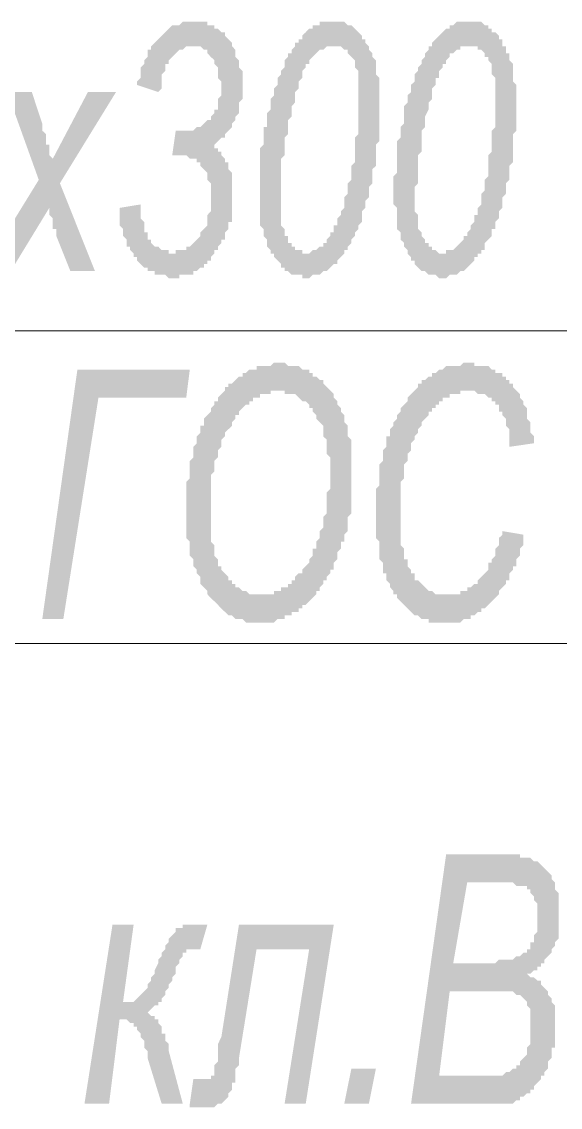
# Model space of a CAD drawing. Header units: millimetres. Extents: x 1372 to 666090, y 1285 to 31551.
# Drawn here: x 628535 to 629174, y 20596 to 21885 of the extents above; entities that cross this region are included whole.
import ezdxf

# ---------------------------------------------------------------- set-up
doc = ezdxf.new("R2010")
doc.units = ezdxf.units.MM
doc.layers.add('PDF _0', color=7, linetype='Continuous')
doc.layers.add('PDF _75-АЗ Штамп', color=7, linetype='Continuous')

msp = doc.modelspace()

# ---------------------------------------------------------------- hatches: boundary and pattern name
at = {"layer": 'PDF _75-АЗ Штамп', "transparency": 33554559}
for points in [[(628650.8, 21663.8), (628675.8, 21667.9), (628675.8, 21663.8), (628675.8, 21659.6), (628675.8, 21655.4), (628675.8, 21651.3), (628680, 21647.1), (628680, 21642.9), (628680, 21638.7), (628680, 21634.6), (628684.1, 21634.6), (628684.1, 21630.4), (628684.1, 21626.2), (628688.3, 21626.2), (628688.3, 21626.2), (628688.3, 21622.1), (628692.5, 21617.9), (628692.5, 21617.9), (628696.7, 21617.9), (628700.8, 21613.7), (628700.8, 21613.7), (628705, 21613.7), (628709.2, 21613.7), (628709.2, 21609.5), (628713.3, 21609.5), (628717.5, 21609.5), (628717.5, 21613.7), (628721.7, 21613.7), (628725.9, 21613.7), (628725.9, 21613.7), (628730, 21613.7), (628730, 21617.9), (628734.2, 21617.9), (628738.4, 21622.1), (628738.4, 21622.1), (628742.5, 21626.2), (628742.5, 21626.2), (628746.7, 21630.4), (628746.7, 21634.6), (628750.9, 21638.7), (628750.9, 21638.7), (628755.1, 21642.9), (628755.1, 21647.1), (628755.1, 21651.3), (628755.1, 21655.4), (628759.2, 21659.6), (628759.2, 21663.8), (628759.2, 21663.8), (628759.2, 21667.9), (628759.2, 21672.1), (628759.2, 21676.3), (628759.2, 21680.5), (628759.2, 21684.6), (628759.2, 21688.8), (628759.2, 21693), (628755.1, 21697.1), (628755.1, 21697.1), (628755.1, 21701.3), (628755.1, 21705.5), (628750.9, 21709.7), (628750.9, 21709.7), (628746.7, 21713.8), (628746.7, 21718), (628742.5, 21718), (628742.5, 21722.2), (628738.4, 21722.2), (628734.2, 21722.2), (628734.2, 21722.2), (628730, 21726.3), (628725.9, 21726.3), (628721.7, 21726.3), (628721.7, 21726.3), (628717.5, 21726.3), (628717.5, 21726.3), (628713.3, 21726.3), (628717.5, 21755.5), (628721.7, 21755.5), (628721.7, 21755.5), (628725.9, 21755.5), (628730, 21755.5), (628730, 21755.5), (628734.2, 21755.5), (628738.4, 21755.5), (628738.4, 21755.5), (628742.5, 21759.7), (628746.7, 21759.7), (628746.7, 21759.7), (628750.9, 21763.9), (628750.9, 21763.9), (628755.1, 21768.1), (628755.1, 21768.1), (628759.2, 21768.1), (628759.2, 21772.2), (628763.4, 21776.4), (628763.4, 21780.6), (628767.6, 21780.6), (628767.6, 21784.7), (628767.6, 21788.9), (628767.6, 21793.1), (628771.7, 21797.3), (628771.7, 21801.4), (628771.7, 21805.6), (628771.7, 21805.6), (628771.7, 21809.8), (628771.7, 21813.9), (628767.6, 21818.1), (628767.6, 21822.3), (628767.6, 21826.5), (628767.6, 21830.6), (628763.4, 21834.8), (628763.4, 21839), (628763.4, 21839), (628759.2, 21843.1), (628759.2, 21843.1), (628755.1, 21847.3), (628755.1, 21851.5), (628750.9, 21851.5), (628750.9, 21851.5), (628746.7, 21855.7), (628742.5, 21855.7), (628742.5, 21855.7), (628738.4, 21855.7), (628738.4, 21855.7), (628734.2, 21855.7), (628730, 21855.7), (628730, 21855.7), (628725.9, 21851.5), (628721.7, 21851.5), (628721.7, 21851.5), (628717.5, 21847.3), (628717.5, 21847.3), (628713.3, 21843.1), (628713.3, 21843.1), (628709.2, 21839), (628709.2, 21834.8), (628705, 21834.8), (628705, 21830.6), (628705, 21826.5), (628700.8, 21822.3), (628700.8, 21818.1), (628700.8, 21813.9), (628700.8, 21809.8), (628700.8, 21805.6), (628696.7, 21801.4), (628696.7, 21801.4), (628671.6, 21809.8), (628671.6, 21813.9), (628675.8, 21818.1), (628675.8, 21822.3), (628675.8, 21826.5), (628675.8, 21830.6), (628680, 21834.8), (628680, 21834.8), (628680, 21839), (628684.1, 21843.1), (628684.1, 21847.3), (628684.1, 21851.5), (628688.3, 21851.5), (628688.3, 21855.7), (628692.5, 21859.8), (628692.5, 21859.8), (628696.7, 21864), (628696.7, 21864), (628700.8, 21868.2), (628700.8, 21868.2), (628705, 21872.3), (628705, 21872.3), (628709.2, 21876.5), (628709.2, 21876.5), (628713.3, 21880.7), (628717.5, 21880.7), (628717.5, 21880.7), (628721.7, 21880.7), (628725.9, 21884.9), (628725.9, 21884.9), (628730, 21884.9), (628734.2, 21884.9), (628734.2, 21884.9), (628738.4, 21884.9), (628742.5, 21884.9), (628746.7, 21884.9), (628746.7, 21884.9), (628750.9, 21884.9), (628755.1, 21884.9), (628755.1, 21880.7), (628759.2, 21880.7), (628763.4, 21880.7), (628763.4, 21876.5), (628767.6, 21876.5), (628767.6, 21876.5), (628771.7, 21872.3), (628775.9, 21872.3), (628775.9, 21868.2), (628780.1, 21864), (628780.1, 21864), (628780.1, 21864), (628784.3, 21859.8), (628784.3, 21855.7), (628784.3, 21855.7), (628788.4, 21851.5), (628788.4, 21847.3), (628788.4, 21843.1), (628792.6, 21839), (628792.6, 21834.8), (628792.6, 21834.8), (628792.6, 21830.6), (628796.8, 21826.5), (628796.8, 21822.3), (628796.8, 21818.1), (628796.8, 21813.9), (628796.8, 21809.8), (628796.8, 21805.6), (628796.8, 21801.4), (628796.8, 21797.3), (628796.8, 21793.1), (628792.6, 21788.9), (628792.6, 21784.7), (628792.6, 21780.6), (628792.6, 21776.4), (628788.4, 21772.2), (628788.4, 21772.2), (628788.4, 21768.1), (628784.3, 21763.9), (628784.3, 21763.9), (628784.3, 21759.7), (628780.1, 21755.5), (628780.1, 21755.5), (628775.9, 21751.4), (628775.9, 21747.2), (628771.7, 21747.2), (628767.6, 21743), (628767.6, 21743), (628763.4, 21738.9), (628763.4, 21738.9), (628763.4, 21734.7), (628767.6, 21734.7), (628767.6, 21730.5), (628771.7, 21730.5), (628771.7, 21726.3), (628775.9, 21722.2), (628775.9, 21718), (628780.1, 21718), (628780.1, 21713.8), (628780.1, 21709.7), (628784.3, 21705.5), (628784.3, 21701.3), (628784.3, 21701.3), (628784.3, 21697.1), (628784.3, 21693), (628784.3, 21688.8), (628784.3, 21684.6), (628784.3, 21680.5), (628784.3, 21676.3), (628784.3, 21672.1), (628784.3, 21667.9), (628784.3, 21663.8), (628784.3, 21659.6), (628784.3, 21655.4), (628784.3, 21651.3), (628784.3, 21647.1), (628780.1, 21647.1), (628780.1, 21642.9), (628780.1, 21638.7), (628775.9, 21634.6), (628775.9, 21630.4), (628775.9, 21626.2), (628771.7, 21626.2), (628771.7, 21622.1), (628767.6, 21617.9), (628767.6, 21613.7), (628763.4, 21613.7), (628763.4, 21609.5), (628763.4, 21609.5), (628759.2, 21605.4), (628759.2, 21601.2), (628755.1, 21601.2), (628755.1, 21597), (628750.9, 21597), (628750.9, 21592.9), (628746.7, 21592.9), (628742.5, 21588.7), (628742.5, 21588.7), (628738.4, 21588.7), (628738.4, 21584.5), (628734.2, 21584.5), (628730, 21584.5), (628730, 21584.5), (628725.9, 21584.5), (628721.7, 21584.5), (628721.7, 21580.3), (628717.5, 21580.3), (628713.3, 21580.3), (628713.3, 21580.3), (628709.2, 21580.3), (628705, 21584.5), (628700.8, 21584.5), (628700.8, 21584.5), (628696.7, 21584.5), (628692.5, 21584.5), (628692.5, 21588.7), (628688.3, 21588.7), (628684.1, 21588.7), (628684.1, 21592.9), (628680, 21592.9), (628680, 21592.9), (628675.8, 21597), (628675.8, 21597), (628671.6, 21601.2), (628671.6, 21605.4), (628667.5, 21605.4), (628667.5, 21605.4), (628667.5, 21609.5), (628663.3, 21613.7), (628663.3, 21617.9), (628659.1, 21617.9), (628659.1, 21622.1), (628659.1, 21626.2), (628654.9, 21630.4), (628654.9, 21634.6), (628654.9, 21638.7), (628654.9, 21638.7), (628650.8, 21642.9), (628650.8, 21647.1), (628650.8, 21651.3), (628650.8, 21655.4), (628650.8, 21659.6), (628650.8, 21663.8)], [(628488.1, 21588.7), (628554.8, 21697.1), (628517.3, 21801.4), (628546.5, 21801.4), (628559, 21763.9), (628559, 21759.7), (628559, 21755.5), (628563.2, 21751.4), (628563.2, 21747.2), (628563.2, 21743), (628563.2, 21738.9), (628567.3, 21738.9), (628567.3, 21734.7), (628567.3, 21730.5), (628567.3, 21726.3), (628571.5, 21722.2), (628613.2, 21801.4), (628646.6, 21801.4), (628579.9, 21693), (628621.6, 21588.7), (628592.4, 21588.7), (628575.7, 21630.4), (628575.7, 21634.6), (628575.7, 21638.7), (628571.5, 21638.7), (628571.5, 21642.9), (628571.5, 21647.1), (628571.5, 21651.3), (628567.3, 21655.4), (628567.3, 21659.6), (628567.3, 21663.8), (628567.3, 21663.8), (628521.5, 21588.7)], [(629105.5, 21280), (629130.5, 21275.8), (629130.5, 21271.7), (629130.5, 21267.5), (629130.5, 21263.3), (629126.3, 21259.1), (629126.3, 21255), (629126.3, 21250.8), (629122.1, 21246.6), (629122.1, 21242.5), (629122.1, 21238.3), (629118, 21238.3), (629118, 21234.1), (629113.8, 21229.9), (629113.8, 21225.8), (629113.8, 21221.6), (629109.6, 21221.6), (629109.6, 21217.4), (629105.5, 21213.3), (629105.5, 21213.3), (629101.3, 21209.1), (629101.3, 21204.9), (629101.3, 21204.9), (629097.1, 21200.7), (629097.1, 21200.7), (629092.9, 21196.6), (629092.9, 21196.6), (629088.8, 21192.4), (629088.8, 21192.4), (629084.6, 21188.2), (629080.4, 21188.2), (629080.4, 21184.1), (629076.3, 21184.1), (629072.1, 21179.9), (629072.1, 21179.9), (629067.9, 21179.9), (629067.9, 21175.7), (629063.7, 21175.7), (629059.6, 21175.7), (629059.6, 21175.7), (629055.4, 21171.5), (629051.2, 21171.5), (629051.2, 21171.5), (629047.1, 21171.5), (629042.9, 21171.5), (629042.9, 21171.5), (629038.7, 21171.5), (629038.7, 21171.5), (629034.5, 21171.5), (629030.4, 21171.5), (629030.4, 21171.5), (629026.2, 21171.5), (629022, 21171.5), (629017.9, 21171.5), (629017.9, 21175.7), (629013.7, 21175.7), (629009.5, 21175.7), (629009.5, 21175.7), (629005.3, 21179.9), (629005.3, 21179.9), (629001.2, 21179.9), (628997, 21184.1), (628997, 21184.1), (628992.8, 21188.2), (628992.8, 21188.2), (628988.7, 21192.4), (628988.7, 21192.4), (628984.5, 21196.6), (628984.5, 21196.6), (628980.3, 21200.7), (628980.3, 21204.9), (628976.1, 21204.9), (628976.1, 21204.9), (628976.1, 21209.1), (628972, 21213.3), (628972, 21217.4), (628972, 21217.4), (628967.8, 21221.6), (628967.8, 21225.8), (628967.8, 21229.9), (628963.6, 21229.9), (628963.6, 21234.1), (628963.6, 21238.3), (628963.6, 21242.5), (628959.5, 21246.6), (628959.5, 21250.8), (628959.5, 21255), (628959.5, 21259.1), (628959.5, 21263.3), (628959.5, 21267.5), (628955.3, 21271.7), (628955.3, 21275.8), (628955.3, 21280), (628955.3, 21284.2), (628955.3, 21288.3), (628955.3, 21292.5), (628955.3, 21296.7), (628955.3, 21300.9), (628955.3, 21305), (628955.3, 21309.2), (628955.3, 21313.4), (628955.3, 21317.5), (628955.3, 21321.7), (628955.3, 21325.9), (628955.3, 21330.1), (628959.5, 21334.2), (628959.5, 21338.4), (628959.5, 21342.6), (628959.5, 21346.7), (628959.5, 21350.9), (628959.5, 21355.1), (628959.5, 21359.3), (628963.6, 21363.4), (628963.6, 21363.4), (628963.6, 21367.6), (628963.6, 21371.8), (628963.6, 21375.9), (628967.8, 21380.1), (628967.8, 21384.3), (628967.8, 21388.5), (628967.8, 21392.6), (628972, 21392.6), (628972, 21396.8), (628972, 21401), (628976.1, 21405.1), (628976.1, 21409.3), (628976.1, 21409.3), (628980.3, 21413.5), (628980.3, 21417.7), (628984.5, 21421.8), (628984.5, 21421.8), (628984.5, 21426), (628988.7, 21430.2), (628988.7, 21430.2), (628992.8, 21434.3), (628992.8, 21438.5), (628997, 21442.7), (628997, 21442.7), (629001.2, 21446.9), (629001.2, 21446.9), (629005.3, 21451), (629005.3, 21455.2), (629009.5, 21455.2), (629009.5, 21459.4), (629013.7, 21459.4), (629017.9, 21463.5), (629017.9, 21463.5), (629022, 21463.5), (629022, 21467.7), (629026.2, 21467.7), (629030.4, 21471.9), (629030.4, 21471.9), (629034.5, 21471.9), (629034.5, 21471.9), (629038.7, 21476.1), (629042.9, 21476.1), (629042.9, 21476.1), (629047.1, 21476.1), (629051.2, 21476.1), (629051.2, 21476.1), (629055.4, 21476.1), (629059.6, 21480.2), (629059.6, 21480.2), (629063.7, 21480.2), (629067.9, 21480.2), (629072.1, 21480.2), (629072.1, 21476.1), (629076.3, 21476.1), (629080.4, 21476.1), (629084.6, 21476.1), (629084.6, 21476.1), (629088.8, 21476.1), (629092.9, 21471.9), (629092.9, 21471.9), (629097.1, 21471.9), (629097.1, 21467.7), (629101.3, 21467.7), (629105.5, 21467.7), (629105.5, 21463.5), (629109.6, 21463.5), (629109.6, 21459.4), (629113.8, 21459.4), (629113.8, 21455.2), (629118, 21455.2), (629118, 21455.2), (629118, 21451), (629122.1, 21446.9), (629122.1, 21446.9), (629126.3, 21442.7), (629126.3, 21438.5), (629130.5, 21434.3), (629130.5, 21434.3), (629130.5, 21430.2), (629134.7, 21426), (629134.7, 21421.8), (629134.7, 21417.7), (629134.7, 21413.5), (629138.8, 21409.3), (629138.8, 21405.1), (629138.8, 21405.1), (629138.8, 21401), (629138.8, 21396.8), (629143, 21392.6), (629143, 21384.3), (629143, 21384.3), (629113.8, 21380.1), (629113.8, 21384.3), (629113.8, 21392.6), (629113.8, 21396.8), (629113.8, 21401), (629109.6, 21405.1), (629109.6, 21405.1), (629109.6, 21409.3), (629109.6, 21413.5), (629105.5, 21417.7), (629105.5, 21421.8), (629101.3, 21421.8), (629101.3, 21426), (629101.3, 21430.2), (629097.1, 21430.2), (629097.1, 21434.3), (629092.9, 21434.3), (629092.9, 21438.5), (629088.8, 21438.5), (629088.8, 21438.5), (629084.6, 21442.7), (629080.4, 21442.7), (629080.4, 21442.7), (629076.3, 21442.7), (629072.1, 21446.9), (629072.1, 21446.9), (629067.9, 21446.9), (629063.7, 21446.9), (629063.7, 21446.9), (629059.6, 21446.9), (629055.4, 21446.9), (629055.4, 21442.7), (629051.2, 21442.7), (629047.1, 21442.7), (629047.1, 21442.7), (629042.9, 21442.7), (629042.9, 21438.5), (629038.7, 21438.5), (629034.5, 21438.5), (629034.5, 21434.3), (629030.4, 21434.3), (629030.4, 21430.2), (629026.2, 21430.2), (629026.2, 21426), (629022, 21426), (629022, 21421.8), (629017.9, 21421.8), (629017.9, 21417.7), (629013.7, 21413.5), (629013.7, 21413.5), (629009.5, 21409.3), (629009.5, 21405.1), (629005.3, 21401), (629005.3, 21396.8), (629005.3, 21396.8), (629001.2, 21392.6), (629001.2, 21392.6), (629001.2, 21388.5), (628997, 21384.3), (628997, 21380.1), (628997, 21375.9), (628992.8, 21371.8), (628992.8, 21371.8), (628992.8, 21367.6), (628992.8, 21363.4), (628988.7, 21359.3), (628988.7, 21355.1), (628988.7, 21350.9), (628988.7, 21346.7), (628988.7, 21342.6), (628984.5, 21338.4), (628984.5, 21334.2), (628984.5, 21330.1), (628984.5, 21325.9), (628984.5, 21321.7), (628984.5, 21317.5), (628984.5, 21313.4), (628984.5, 21309.2), (628984.5, 21305), (628984.5, 21300.9), (628984.5, 21296.7), (628984.5, 21292.5), (628984.5, 21288.3), (628984.5, 21284.2), (628984.5, 21280), (628984.5, 21275.8), (628984.5, 21271.7), (628984.5, 21267.5), (628984.5, 21263.3), (628988.7, 21259.1), (628988.7, 21255), (628988.7, 21250.8), (628988.7, 21246.6), (628992.8, 21246.6), (628992.8, 21242.5), (628992.8, 21238.3), (628997, 21234.1), (628997, 21234.1), (628997, 21229.9), (629001.2, 21229.9), (629001.2, 21225.8), (629001.2, 21221.6), (629005.3, 21221.6), (629009.5, 21217.4), (629009.5, 21217.4), (629013.7, 21213.3), (629013.7, 21213.3), (629017.9, 21209.1), (629017.9, 21209.1), (629022, 21209.1), (629026.2, 21204.9), (629026.2, 21204.9), (629030.4, 21204.9), (629034.5, 21204.9), (629034.5, 21204.9), (629038.7, 21204.9), (629038.7, 21204.9), (629042.9, 21204.9), (629047.1, 21204.9), (629047.1, 21204.9), (629051.2, 21204.9), (629055.4, 21204.9), (629055.4, 21209.1), (629059.6, 21209.1), (629063.7, 21209.1), (629063.7, 21213.3), (629067.9, 21213.3), (629067.9, 21213.3), (629072.1, 21217.4), (629076.3, 21217.4), (629076.3, 21221.6), (629080.4, 21225.8), (629080.4, 21225.8), (629084.6, 21229.9), (629084.6, 21229.9), (629088.8, 21234.1), (629088.8, 21238.3), (629088.8, 21242.5), (629092.9, 21242.5), (629092.9, 21246.6), (629097.1, 21250.8), (629097.1, 21255), (629097.1, 21259.1), (629101.3, 21263.3), (629101.3, 21263.3), (629101.3, 21267.5), (629101.3, 21271.7), (629105.5, 21275.8), (629105.5, 21280)], [(628600.7, 21471.9), (628734.2, 21471.9), (628730, 21438.5), (628625.7, 21438.5), (628584, 21175.7), (628559, 21175.7)], [(628642.4, 20812.8), (628667.5, 20812.8), (628654.9, 20721), (628659.1, 20721), (628663.3, 20721), (628663.3, 20721), (628667.5, 20721), (628671.6, 20725.2), (628671.6, 20725.2), (628675.8, 20729.4), (628675.8, 20729.4), (628675.8, 20729.4), (628680, 20733.5), (628680, 20733.5), (628684.1, 20737.7), (628684.1, 20741.9), (628684.1, 20741.9), (628688.3, 20746.1), (628688.3, 20750.2), (628692.5, 20754.4), (628692.5, 20758.6), (628696.7, 20766.9), (628696.7, 20766.9), (628696.7, 20771.1), (628700.8, 20775.3), (628700.8, 20779.4), (628705, 20783.6), (628705, 20787.8), (628709.2, 20791.9), (628709.2, 20791.9), (628709.2, 20796.1), (628713.3, 20800.3), (628713.3, 20800.3), (628717.5, 20804.5), (628717.5, 20804.5), (628717.5, 20804.5), (628717.5, 20808.6), (628721.7, 20808.6), (628725.9, 20808.6), (628725.9, 20812.8), (628730, 20812.8), (628734.2, 20812.8), (628734.2, 20812.8), (628738.4, 20812.8), (628742.5, 20812.8), (628755.1, 20812.8), (628746.7, 20783.6), (628742.5, 20783.6), (628738.4, 20783.6), (628734.2, 20783.6), (628734.2, 20783.6), (628730, 20783.6), (628730, 20779.4), (628725.9, 20779.4), (628725.9, 20775.3), (628725.9, 20775.3), (628721.7, 20771.1), (628721.7, 20766.9), (628717.5, 20762.7), (628717.5, 20758.6), (628717.5, 20754.4), (628713.3, 20750.2), (628713.3, 20746.1), (628709.2, 20741.9), (628709.2, 20737.7), (628709.2, 20737.7), (628705, 20733.5), (628705, 20729.4), (628705, 20729.4), (628700.8, 20725.2), (628700.8, 20725.2), (628700.8, 20721), (628696.7, 20721), (628696.7, 20716.9), (628692.5, 20716.9), (628688.3, 20712.7), (628688.3, 20712.7), (628684.1, 20708.5), (628684.1, 20708.5), (628684.1, 20708.5), (628688.3, 20704.3), (628692.5, 20704.3), (628692.5, 20700.2), (628696.7, 20700.2), (628696.7, 20696), (628696.7, 20696), (628700.8, 20691.8), (628700.8, 20687.7), (628700.8, 20683.5), (628705, 20683.5), (628705, 20679.3), (628705, 20675.1), (628709.2, 20671), (628709.2, 20666.8), (628709.2, 20662.6), (628725.9, 20600.1), (628700.8, 20600.1), (628684.1, 20654.3), (628684.1, 20658.5), (628684.1, 20662.6), (628680, 20666.8), (628680, 20671), (628680, 20675.1), (628675.8, 20679.3), (628675.8, 20683.5), (628675.8, 20683.5), (628671.6, 20687.7), (628671.6, 20687.7), (628671.6, 20691.8), (628667.5, 20691.8), (628667.5, 20696), (628663.3, 20696), (628663.3, 20696), (628659.1, 20700.2), (628654.9, 20700.2), (628654.9, 20700.2), (628650.8, 20700.2), (628638.3, 20600.1), (628609.1, 20600.1)], [(628792.6, 20812.8), (628905.2, 20812.8), (628871.9, 20600.1), (628846.8, 20600.1), (628876, 20783.6), (628813.5, 20783.6), (628792.6, 20654.3), (628792.6, 20650.1), (628792.6, 20645.9), (628788.4, 20641.8), (628788.4, 20633.4), (628788.4, 20629.3), (628788.4, 20625.1), (628784.3, 20625.1), (628784.3, 20620.9), (628784.3, 20616.7), (628780.1, 20612.6), (628780.1, 20612.6), (628780.1, 20608.4), (628780.1, 20608.4), (628775.9, 20604.2), (628775.9, 20604.2), (628771.7, 20600.1), (628771.7, 20600.1), (628767.6, 20600.1), (628763.4, 20595.9), (628763.4, 20595.9), (628759.2, 20595.9), (628755.1, 20595.9), (628755.1, 20595.9), (628755.1, 20595.9), (628750.9, 20595.9), (628746.7, 20595.9), (628746.7, 20595.9), (628742.5, 20595.9), (628738.4, 20595.9), (628734.2, 20595.9), (628734.2, 20600.1), (628738.4, 20629.3), (628742.5, 20629.3), (628742.5, 20629.3), (628746.7, 20629.3), (628750.9, 20629.3), (628750.9, 20629.3), (628755.1, 20629.3), (628759.2, 20629.3), (628759.2, 20633.4), (628763.4, 20633.4), (628763.4, 20633.4), (628763.4, 20637.6), (628763.4, 20637.6), (628763.4, 20641.8), (628763.4, 20645.9), (628763.4, 20645.9), (628767.6, 20650.1), (628767.6, 20658.5), (628767.6, 20662.6), (628767.6, 20666.8), (628767.6, 20671), (628771.7, 20679.3)]]:
    msp.add_hatch(color=256, dxfattribs=at).paths.add_polyline_path(points)
h = msp.add_hatch(color=256, dxfattribs=at)
h.paths.add_polyline_path([(628817.6, 21684.6), (628817.6, 21688.8), (628817.6, 21693), (628817.6, 21697.1), (628817.6, 21701.3), (628817.6, 21705.5), (628817.6, 21709.7), (628817.6, 21713.8), (628817.6, 21718), (628817.6, 21722.2), (628817.6, 21726.3), (628817.6, 21730.5), (628817.6, 21734.7), (628821.8, 21738.9), (628821.8, 21743), (628821.8, 21747.2), (628821.8, 21751.4), (628821.8, 21755.5), (628821.8, 21759.7), (628826, 21759.7), (628826, 21763.9), (628826, 21772.2), (628826, 21776.4), (628830.1, 21780.6), (628830.1, 21784.7), (628830.1, 21788.9), (628830.1, 21793.1), (628834.3, 21797.3), (628834.3, 21801.4), (628834.3, 21801.4), (628834.3, 21805.6), (628838.5, 21809.8), (628838.5, 21813.9), (628838.5, 21818.1), (628838.5, 21818.1), (628842.7, 21822.3), (628842.7, 21822.3), (628842.7, 21826.5), (628846.8, 21830.6), (628846.8, 21834.8), (628846.8, 21839), (628851, 21843.1), (628851, 21847.3), (628855.2, 21847.3), (628855.2, 21851.5), (628859.3, 21855.7), (628859.3, 21855.7), (628859.3, 21859.8), (628863.5, 21859.8), (628863.5, 21864), (628867.7, 21864), (628867.7, 21868.2), (628871.9, 21872.3), (628871.9, 21872.3), (628876, 21876.5), (628880.2, 21876.5), (628880.2, 21876.5), (628880.2, 21880.7), (628884.4, 21880.7), (628888.5, 21880.7), (628888.5, 21884.9), (628892.7, 21884.9), (628896.9, 21884.9), (628896.9, 21884.9), (628901.1, 21884.9), (628905.2, 21884.9), (628905.2, 21884.9), (628909.4, 21884.9), (628913.6, 21884.9), (628913.6, 21884.9), (628917.7, 21884.9), (628921.9, 21880.7), (628921.9, 21880.7), (628926.1, 21880.7), (628930.3, 21876.5), (628930.3, 21876.5), (628934.4, 21872.3), (628934.4, 21872.3), (628938.6, 21868.2), (628938.6, 21864), (628942.8, 21864), (628942.8, 21859.8), (628946.9, 21855.7), (628946.9, 21855.7), (628946.9, 21851.5), (628951.1, 21847.3), (628951.1, 21847.3), (628951.1, 21843.1), (628955.3, 21839), (628955.3, 21834.8), (628955.3, 21830.6), (628955.3, 21826.5), (628955.3, 21822.3), (628959.5, 21818.1), (628959.5, 21813.9), (628959.5, 21809.8), (628959.5, 21805.6), (628959.5, 21801.4), (628959.5, 21797.3), (628959.5, 21793.1), (628959.5, 21788.9), (628959.5, 21788.9), (628959.5, 21784.7), (628959.5, 21780.6), (628959.5, 21776.4), (628959.5, 21772.2), (628959.5, 21768.1), (628959.5, 21763.9), (628959.5, 21759.7), (628959.5, 21755.5), (628959.5, 21751.4), (628959.5, 21747.2), (628959.5, 21743), (628955.3, 21738.9), (628955.3, 21734.7), (628955.3, 21730.5), (628955.3, 21726.3), (628955.3, 21722.2), (628955.3, 21718), (628955.3, 21713.8), (628951.1, 21709.7), (628951.1, 21705.5), (628951.1, 21701.3), (628951.1, 21697.1), (628951.1, 21693), (628946.9, 21688.8), (628946.9, 21688.8), (628946.9, 21684.6), (628946.9, 21680.5), (628946.9, 21676.3), (628942.8, 21672.1), (628942.8, 21667.9), (628942.8, 21663.8), (628938.6, 21659.6), (628938.6, 21655.4), (628938.6, 21651.3), (628938.6, 21647.1), (628934.4, 21642.9), (628934.4, 21638.7), (628934.4, 21638.7), (628930.3, 21634.6), (628930.3, 21630.4), (628926.1, 21626.2), (628926.1, 21626.2), (628926.1, 21622.1), (628921.9, 21617.9), (628921.9, 21613.7), (628917.7, 21613.7), (628917.7, 21609.5), (628917.7, 21609.5), (628913.6, 21605.4), (628913.6, 21605.4), (628909.4, 21601.2), (628909.4, 21597), (628905.2, 21597), (628901.1, 21592.9), (628901.1, 21592.9), (628896.9, 21588.7), (628896.9, 21588.7), (628892.7, 21588.7), (628888.5, 21584.5), (628888.5, 21584.5), (628884.4, 21584.5), (628880.2, 21584.5), (628880.2, 21584.5), (628876, 21580.3), (628871.9, 21580.3), (628871.9, 21580.3), (628867.7, 21580.3), (628867.7, 21584.5), (628863.5, 21584.5), (628859.3, 21584.5), (628859.3, 21584.5), (628855.2, 21584.5), (628851, 21588.7), (628851, 21588.7), (628846.8, 21588.7), (628846.8, 21592.9), (628842.7, 21592.9), (628842.7, 21597), (628838.5, 21601.2), (628838.5, 21601.2), (628834.3, 21605.4), (628834.3, 21609.5), (628830.1, 21609.5), (628830.1, 21613.7), (628826, 21617.9), (628826, 21617.9), (628826, 21622.1), (628826, 21626.2), (628821.8, 21630.4), (628821.8, 21634.6), (628821.8, 21634.6), (628821.8, 21638.7), (628817.6, 21642.9), (628817.6, 21647.1), (628817.6, 21651.3), (628817.6, 21655.4), (628817.6, 21659.6), (628817.6, 21663.8), (628817.6, 21667.9), (628817.6, 21676.3), (628817.6, 21680.5), (628817.6, 21684.6), (628817.6, 21684.6)], flags=0)
h.paths.add_polyline_path([(628842.7, 21676.3), (628842.7, 21672.1), (628842.7, 21663.8), (628842.7, 21659.6), (628842.7, 21655.4), (628842.7, 21651.3), (628842.7, 21647.1), (628842.7, 21642.9), (628842.7, 21642.9), (628846.8, 21638.7), (628846.8, 21634.6), (628846.8, 21630.4), (628851, 21630.4), (628851, 21626.2), (628851, 21622.1), (628855.2, 21622.1), (628855.2, 21617.9), (628859.3, 21617.9), (628859.3, 21613.7), (628863.5, 21613.7), (628867.7, 21613.7), (628867.7, 21609.5), (628871.9, 21609.5), (628871.9, 21609.5), (628876, 21609.5), (628880.2, 21613.7), (628880.2, 21613.7), (628884.4, 21613.7), (628884.4, 21613.7), (628888.5, 21617.9), (628892.7, 21617.9), (628892.7, 21622.1), (628896.9, 21622.1), (628896.9, 21626.2), (628901.1, 21630.4), (628901.1, 21630.4), (628901.1, 21634.6), (628905.2, 21634.6), (628905.2, 21638.7), (628905.2, 21642.9), (628909.4, 21642.9), (628909.4, 21647.1), (628909.4, 21651.3), (628913.6, 21655.4), (628913.6, 21655.4), (628913.6, 21659.6), (628917.7, 21663.8), (628917.7, 21667.9), (628917.7, 21672.1), (628917.7, 21676.3), (628921.9, 21680.5), (628921.9, 21684.6), (628921.9, 21688.8), (628921.9, 21693), (628926.1, 21697.1), (628926.1, 21701.3), (628926.1, 21705.5), (628926.1, 21709.7), (628926.1, 21713.8), (628930.3, 21718), (628930.3, 21726.3), (628930.3, 21730.5), (628930.3, 21734.7), (628930.3, 21738.9), (628930.3, 21743), (628930.3, 21747.2), (628934.4, 21751.4), (628934.4, 21755.5), (628934.4, 21759.7), (628934.4, 21763.9), (628934.4, 21768.1), (628934.4, 21772.2), (628934.4, 21776.4), (628934.4, 21780.6), (628934.4, 21780.6), (628934.4, 21784.7), (628934.4, 21788.9), (628934.4, 21793.1), (628934.4, 21797.3), (628934.4, 21801.4), (628934.4, 21805.6), (628934.4, 21809.8), (628934.4, 21813.9), (628934.4, 21818.1), (628934.4, 21822.3), (628934.4, 21826.5), (628930.3, 21830.6), (628930.3, 21834.8), (628930.3, 21834.8), (628930.3, 21839), (628926.1, 21843.1), (628926.1, 21843.1), (628921.9, 21847.3), (628921.9, 21851.5), (628917.7, 21851.5), (628917.7, 21851.5), (628913.6, 21855.7), (628909.4, 21855.7), (628909.4, 21855.7), (628905.2, 21855.7), (628905.2, 21855.7), (628901.1, 21855.7), (628896.9, 21855.7), (628896.9, 21855.7), (628892.7, 21851.5), (628888.5, 21851.5), (628888.5, 21851.5), (628884.4, 21847.3), (628884.4, 21847.3), (628880.2, 21843.1), (628880.2, 21843.1), (628876, 21839), (628876, 21834.8), (628871.9, 21834.8), (628871.9, 21830.6), (628867.7, 21826.5), (628867.7, 21822.3), (628867.7, 21818.1), (628867.7, 21818.1), (628863.5, 21813.9), (628863.5, 21809.8), (628863.5, 21809.8), (628863.5, 21805.6), (628859.3, 21801.4), (628859.3, 21797.3), (628859.3, 21793.1), (628859.3, 21788.9), (628855.2, 21784.7), (628855.2, 21784.7), (628855.2, 21780.6), (628855.2, 21772.2), (628851, 21768.1), (628851, 21763.9), (628851, 21759.7), (628851, 21755.5), (628851, 21751.4), (628846.8, 21747.2), (628846.8, 21738.9), (628846.8, 21734.7), (628846.8, 21730.5), (628846.8, 21726.3), (628842.7, 21722.2), (628842.7, 21718), (628842.7, 21713.8), (628842.7, 21709.7), (628842.7, 21705.5), (628842.7, 21701.3), (628842.7, 21697.1), (628842.7, 21693), (628842.7, 21688.8), (628842.7, 21684.6), (628842.7, 21684.6), (628842.7, 21680.5), (628842.7, 21676.3), (628842.7, 21676.3)], flags=0)
h = msp.add_hatch(color=256, dxfattribs=at)
h.paths.add_polyline_path([(628976.1, 21684.6), (628976.1, 21688.8), (628976.1, 21693), (628976.1, 21697.1), (628976.1, 21701.3), (628980.3, 21705.5), (628980.3, 21709.7), (628980.3, 21713.8), (628980.3, 21718), (628980.3, 21722.2), (628980.3, 21726.3), (628980.3, 21730.5), (628980.3, 21734.7), (628980.3, 21738.9), (628980.3, 21743), (628984.5, 21747.2), (628984.5, 21751.4), (628984.5, 21755.5), (628984.5, 21759.7), (628984.5, 21759.7), (628988.7, 21763.9), (628988.7, 21772.2), (628988.7, 21776.4), (628988.7, 21780.6), (628988.7, 21784.7), (628992.8, 21788.9), (628992.8, 21793.1), (628992.8, 21797.3), (628997, 21801.4), (628997, 21801.4), (628997, 21805.6), (628997, 21809.8), (629001.2, 21813.9), (629001.2, 21818.1), (629001.2, 21818.1), (629001.2, 21822.3), (629001.2, 21822.3), (629005.3, 21826.5), (629005.3, 21830.6), (629009.5, 21834.8), (629009.5, 21839), (629013.7, 21843.1), (629013.7, 21847.3), (629013.7, 21847.3), (629017.9, 21851.5), (629017.9, 21855.7), (629022, 21855.7), (629022, 21859.8), (629022, 21859.8), (629026.2, 21864), (629026.2, 21864), (629030.4, 21868.2), (629034.5, 21872.3), (629034.5, 21872.3), (629038.7, 21876.5), (629038.7, 21876.5), (629042.9, 21876.5), (629042.9, 21880.7), (629047.1, 21880.7), (629047.1, 21880.7), (629051.2, 21884.9), (629055.4, 21884.9), (629055.4, 21884.9), (629059.6, 21884.9), (629063.7, 21884.9), (629063.7, 21884.9), (629067.9, 21884.9), (629072.1, 21884.9), (629076.3, 21884.9), (629076.3, 21884.9), (629080.4, 21884.9), (629084.6, 21880.7), (629084.6, 21880.7), (629088.8, 21880.7), (629088.8, 21876.5), (629092.9, 21876.5), (629092.9, 21872.3), (629097.1, 21872.3), (629101.3, 21868.2), (629101.3, 21864), (629105.5, 21864), (629105.5, 21859.8), (629105.5, 21855.7), (629109.6, 21855.7), (629109.6, 21851.5), (629109.6, 21847.3), (629113.8, 21847.3), (629113.8, 21843.1), (629113.8, 21839), (629118, 21834.8), (629118, 21830.6), (629118, 21826.5), (629118, 21822.3), (629118, 21818.1), (629118, 21813.9), (629122.1, 21809.8), (629122.1, 21805.6), (629122.1, 21801.4), (629122.1, 21797.3), (629122.1, 21793.1), (629122.1, 21788.9), (629122.1, 21788.9), (629122.1, 21784.7), (629122.1, 21780.6), (629122.1, 21776.4), (629122.1, 21772.2), (629122.1, 21768.1), (629122.1, 21763.9), (629122.1, 21759.7), (629122.1, 21755.5), (629118, 21751.4), (629118, 21747.2), (629118, 21743), (629118, 21738.9), (629118, 21734.7), (629118, 21730.5), (629118, 21726.3), (629118, 21722.2), (629118, 21718), (629113.8, 21713.8), (629113.8, 21709.7), (629113.8, 21705.5), (629113.8, 21701.3), (629113.8, 21697.1), (629109.6, 21693), (629109.6, 21688.8), (629109.6, 21688.8), (629109.6, 21684.6), (629109.6, 21680.5), (629105.5, 21676.3), (629105.5, 21672.1), (629105.5, 21667.9), (629105.5, 21663.8), (629101.3, 21659.6), (629101.3, 21655.4), (629101.3, 21651.3), (629097.1, 21647.1), (629097.1, 21642.9), (629097.1, 21638.7), (629092.9, 21638.7), (629092.9, 21634.6), (629092.9, 21630.4), (629088.8, 21626.2), (629088.8, 21626.2), (629084.6, 21622.1), (629084.6, 21617.9), (629084.6, 21613.7), (629080.4, 21613.7), (629080.4, 21609.5), (629076.3, 21609.5), (629076.3, 21605.4), (629072.1, 21605.4), (629072.1, 21601.2), (629067.9, 21597), (629067.9, 21597), (629063.7, 21592.9), (629063.7, 21592.9), (629059.6, 21588.7), (629055.4, 21588.7), (629055.4, 21588.7), (629051.2, 21584.5), (629051.2, 21584.5), (629047.1, 21584.5), (629042.9, 21584.5), (629042.9, 21584.5), (629038.7, 21580.3), (629034.5, 21580.3), (629034.5, 21580.3), (629030.4, 21580.3), (629026.2, 21584.5), (629026.2, 21584.5), (629022, 21584.5), (629017.9, 21584.5), (629017.9, 21584.5), (629013.7, 21588.7), (629013.7, 21588.7), (629009.5, 21588.7), (629005.3, 21592.9), (629005.3, 21592.9), (629001.2, 21597), (629001.2, 21601.2), (628997, 21601.2), (628997, 21605.4), (628992.8, 21609.5), (628992.8, 21609.5), (628992.8, 21613.7), (628988.7, 21617.9), (628988.7, 21617.9), (628988.7, 21622.1), (628984.5, 21626.2), (628984.5, 21630.4), (628984.5, 21634.6), (628984.5, 21634.6), (628980.3, 21638.7), (628980.3, 21642.9), (628980.3, 21647.1), (628980.3, 21651.3), (628980.3, 21655.4), (628980.3, 21659.6), (628980.3, 21663.8), (628976.1, 21667.9), (628976.1, 21676.3), (628976.1, 21680.5), (628976.1, 21684.6), (628976.1, 21684.6)], flags=0)
h.paths.add_polyline_path([(629001.2, 21676.3), (629001.2, 21672.1), (629001.2, 21663.8), (629001.2, 21659.6), (629005.3, 21655.4), (629005.3, 21651.3), (629005.3, 21647.1), (629005.3, 21642.9), (629005.3, 21642.9), (629005.3, 21638.7), (629009.5, 21634.6), (629009.5, 21630.4), (629009.5, 21630.4), (629013.7, 21626.2), (629013.7, 21622.1), (629017.9, 21622.1), (629017.9, 21617.9), (629022, 21617.9), (629022, 21613.7), (629026.2, 21613.7), (629026.2, 21613.7), (629030.4, 21609.5), (629034.5, 21609.5), (629034.5, 21609.5), (629038.7, 21609.5), (629038.7, 21613.7), (629042.9, 21613.7), (629047.1, 21613.7), (629047.1, 21613.7), (629051.2, 21617.9), (629051.2, 21617.9), (629055.4, 21622.1), (629055.4, 21622.1), (629059.6, 21626.2), (629059.6, 21630.4), (629063.7, 21630.4), (629063.7, 21634.6), (629063.7, 21634.6), (629067.9, 21638.7), (629067.9, 21642.9), (629067.9, 21642.9), (629072.1, 21647.1), (629072.1, 21651.3), (629072.1, 21655.4), (629076.3, 21655.4), (629076.3, 21659.6), (629076.3, 21663.8), (629080.4, 21667.9), (629080.4, 21672.1), (629080.4, 21676.3), (629080.4, 21680.5), (629084.6, 21684.6), (629084.6, 21688.8), (629084.6, 21693), (629084.6, 21697.1), (629088.8, 21701.3), (629088.8, 21705.5), (629088.8, 21709.7), (629088.8, 21713.8), (629088.8, 21718), (629088.8, 21726.3), (629092.9, 21730.5), (629092.9, 21734.7), (629092.9, 21738.9), (629092.9, 21743), (629092.9, 21747.2), (629092.9, 21751.4), (629092.9, 21755.5), (629097.1, 21759.7), (629097.1, 21763.9), (629097.1, 21768.1), (629097.1, 21772.2), (629097.1, 21776.4), (629097.1, 21780.6), (629097.1, 21780.6), (629097.1, 21784.7), (629097.1, 21788.9), (629097.1, 21793.1), (629097.1, 21797.3), (629097.1, 21801.4), (629097.1, 21805.6), (629097.1, 21809.8), (629097.1, 21813.9), (629097.1, 21818.1), (629092.9, 21822.3), (629092.9, 21826.5), (629092.9, 21830.6), (629092.9, 21834.8), (629092.9, 21834.8), (629088.8, 21839), (629088.8, 21843.1), (629084.6, 21843.1), (629084.6, 21847.3), (629080.4, 21851.5), (629080.4, 21851.5), (629076.3, 21851.5), (629076.3, 21855.7), (629072.1, 21855.7), (629067.9, 21855.7), (629067.9, 21855.7), (629067.9, 21855.7), (629063.7, 21855.7), (629059.6, 21855.7), (629055.4, 21855.7), (629055.4, 21851.5), (629051.2, 21851.5), (629051.2, 21851.5), (629047.1, 21847.3), (629042.9, 21847.3), (629042.9, 21843.1), (629042.9, 21843.1), (629038.7, 21839), (629038.7, 21834.8), (629034.5, 21834.8), (629034.5, 21830.6), (629030.4, 21826.5), (629030.4, 21822.3), (629030.4, 21818.1), (629026.2, 21818.1), (629026.2, 21813.9), (629026.2, 21809.8), (629026.2, 21809.8), (629022, 21805.6), (629022, 21801.4), (629022, 21797.3), (629022, 21793.1), (629017.9, 21788.9), (629017.9, 21784.7), (629017.9, 21784.7), (629017.9, 21780.6), (629013.7, 21772.2), (629013.7, 21768.1), (629013.7, 21763.9), (629013.7, 21759.7), (629009.5, 21755.5), (629009.5, 21751.4), (629009.5, 21747.2), (629009.5, 21738.9), (629009.5, 21734.7), (629009.5, 21730.5), (629005.3, 21726.3), (629005.3, 21722.2), (629005.3, 21718), (629005.3, 21713.8), (629005.3, 21709.7), (629005.3, 21705.5), (629005.3, 21701.3), (629005.3, 21697.1), (629005.3, 21693), (629001.2, 21688.8), (629001.2, 21684.6), (629001.2, 21684.6), (629001.2, 21680.5), (629001.2, 21676.3), (629001.2, 21676.3)], flags=0)
h = msp.add_hatch(color=256, dxfattribs=at)
h.paths.add_polyline_path([(628730, 21300.9), (628730, 21305), (628730, 21309.2), (628730, 21313.4), (628730, 21317.5), (628730, 21321.7), (628730, 21325.9), (628730, 21330.1), (628730, 21334.2), (628730, 21338.4), (628734.2, 21342.6), (628734.2, 21346.7), (628734.2, 21350.9), (628734.2, 21355.1), (628734.2, 21359.3), (628734.2, 21363.4), (628738.4, 21367.6), (628738.4, 21371.8), (628738.4, 21375.9), (628738.4, 21380.1), (628742.5, 21384.3), (628742.5, 21384.3), (628742.5, 21388.5), (628742.5, 21392.6), (628746.7, 21396.8), (628746.7, 21401), (628746.7, 21405.1), (628750.9, 21405.1), (628750.9, 21409.3), (628750.9, 21413.5), (628755.1, 21417.7), (628755.1, 21417.7), (628759.2, 21421.8), (628759.2, 21426), (628759.2, 21426), (628763.4, 21430.2), (628763.4, 21434.3), (628767.6, 21434.3), (628767.6, 21438.5), (628771.7, 21442.7), (628771.7, 21442.7), (628775.9, 21446.9), (628775.9, 21451), (628780.1, 21451), (628780.1, 21455.2), (628784.3, 21455.2), (628788.4, 21459.4), (628788.4, 21459.4), (628792.6, 21463.5), (628792.6, 21463.5), (628796.8, 21463.5), (628796.8, 21467.7), (628800.9, 21467.7), (628805.1, 21471.9), (628805.1, 21471.9), (628809.3, 21471.9), (628813.5, 21471.9), (628813.5, 21476.1), (628817.6, 21476.1), (628821.8, 21476.1), (628821.8, 21476.1), (628826, 21476.1), (628830.1, 21476.1), (628830.1, 21476.1), (628834.3, 21480.2), (628838.5, 21480.2), (628838.5, 21480.2), (628838.5, 21480.2), (628842.7, 21480.2), (628846.8, 21480.2), (628851, 21476.1), (628851, 21476.1), (628855.2, 21476.1), (628859.3, 21476.1), (628859.3, 21476.1), (628863.5, 21476.1), (628867.7, 21471.9), (628867.7, 21471.9), (628871.9, 21471.9), (628876, 21471.9), (628876, 21467.7), (628880.2, 21467.7), (628880.2, 21463.5), (628884.4, 21463.5), (628884.4, 21463.5), (628888.5, 21459.4), (628892.7, 21459.4), (628892.7, 21455.2), (628896.9, 21451), (628896.9, 21451), (628901.1, 21446.9), (628901.1, 21446.9), (628905.2, 21442.7), (628905.2, 21438.5), (628905.2, 21438.5), (628909.4, 21434.3), (628909.4, 21430.2), (628913.6, 21426), (628913.6, 21426), (628913.6, 21421.8), (628917.7, 21417.7), (628917.7, 21413.5), (628917.7, 21409.3), (628917.7, 21409.3), (628921.9, 21405.1), (628921.9, 21401), (628921.9, 21396.8), (628921.9, 21392.6), (628926.1, 21388.5), (628926.1, 21384.3), (628926.1, 21380.1), (628926.1, 21375.9), (628926.1, 21371.8), (628926.1, 21367.6), (628926.1, 21363.4), (628926.1, 21359.3), (628926.1, 21355.1), (628926.1, 21350.9), (628926.1, 21346.7), (628926.1, 21346.7), (628926.1, 21342.6), (628926.1, 21338.4), (628926.1, 21334.2), (628926.1, 21330.1), (628926.1, 21325.9), (628926.1, 21321.7), (628926.1, 21317.5), (628926.1, 21313.4), (628926.1, 21309.2), (628926.1, 21305), (628926.1, 21300.9), (628921.9, 21296.7), (628921.9, 21292.5), (628921.9, 21288.3), (628921.9, 21284.2), (628921.9, 21280), (628917.7, 21275.8), (628917.7, 21271.7), (628917.7, 21267.5), (628913.6, 21267.5), (628913.6, 21263.3), (628913.6, 21259.1), (628913.6, 21259.1), (628909.4, 21255), (628909.4, 21250.8), (628909.4, 21246.6), (628905.2, 21242.5), (628905.2, 21238.3), (628905.2, 21234.1), (628901.1, 21234.1), (628901.1, 21229.9), (628896.9, 21225.8), (628896.9, 21221.6), (628892.7, 21221.6), (628892.7, 21217.4), (628892.7, 21217.4), (628888.5, 21213.3), (628888.5, 21209.1), (628884.4, 21209.1), (628884.4, 21204.9), (628880.2, 21200.7), (628880.2, 21200.7), (628876, 21196.6), (628876, 21196.6), (628871.9, 21192.4), (628867.7, 21192.4), (628867.7, 21188.2), (628863.5, 21188.2), (628863.5, 21184.1), (628859.3, 21184.1), (628855.2, 21184.1), (628855.2, 21179.9), (628851, 21179.9), (628846.8, 21179.9), (628846.8, 21175.7), (628842.7, 21175.7), (628838.5, 21175.7), (628838.5, 21175.7), (628834.3, 21171.5), (628830.1, 21171.5), (628830.1, 21171.5), (628826, 21171.5), (628821.8, 21171.5), (628821.8, 21171.5), (628817.6, 21171.5), (628817.6, 21171.5), (628813.5, 21171.5), (628809.3, 21171.5), (628809.3, 21171.5), (628805.1, 21171.5), (628800.9, 21171.5), (628800.9, 21171.5), (628796.8, 21175.7), (628792.6, 21175.7), (628792.6, 21175.7), (628788.4, 21175.7), (628784.3, 21179.9), (628784.3, 21179.9), (628780.1, 21179.9), (628775.9, 21184.1), (628775.9, 21184.1), (628771.7, 21188.2), (628771.7, 21188.2), (628767.6, 21192.4), (628767.6, 21192.4), (628763.4, 21196.6), (628763.4, 21196.6), (628759.2, 21200.7), (628759.2, 21200.7), (628755.1, 21204.9), (628755.1, 21209.1), (628750.9, 21213.3), (628750.9, 21213.3), (628746.7, 21217.4), (628746.7, 21221.6), (628746.7, 21225.8), (628742.5, 21229.9), (628742.5, 21229.9), (628742.5, 21234.1), (628742.5, 21234.1), (628738.4, 21238.3), (628738.4, 21242.5), (628738.4, 21246.6), (628734.2, 21250.8), (628734.2, 21255), (628734.2, 21259.1), (628734.2, 21263.3), (628734.2, 21267.5), (628730, 21271.7), (628730, 21275.8), (628730, 21280), (628730, 21284.2), (628730, 21288.3), (628730, 21292.5), (628730, 21296.7), (628730, 21300.9), (628730, 21300.9)], flags=0)
h.paths.add_polyline_path([(628759.2, 21296.7), (628759.2, 21292.5), (628759.2, 21288.3), (628759.2, 21284.2), (628759.2, 21280), (628759.2, 21275.8), (628759.2, 21275.8), (628759.2, 21271.7), (628759.2, 21267.5), (628763.4, 21263.3), (628763.4, 21259.1), (628763.4, 21255), (628763.4, 21250.8), (628763.4, 21250.8), (628767.6, 21246.6), (628767.6, 21242.5), (628767.6, 21238.3), (628771.7, 21238.3), (628771.7, 21234.1), (628775.9, 21229.9), (628775.9, 21229.9), (628780.1, 21225.8), (628780.1, 21221.6), (628784.3, 21221.6), (628784.3, 21217.4), (628788.4, 21217.4), (628788.4, 21213.3), (628792.6, 21213.3), (628796.8, 21209.1), (628796.8, 21209.1), (628800.9, 21209.1), (628805.1, 21204.9), (628805.1, 21204.9), (628809.3, 21204.9), (628813.5, 21204.9), (628813.5, 21204.9), (628817.6, 21204.9), (628817.6, 21204.9), (628821.8, 21204.9), (628826, 21204.9), (628826, 21204.9), (628830.1, 21204.9), (628834.3, 21204.9), (628834.3, 21209.1), (628838.5, 21209.1), (628842.7, 21209.1), (628842.7, 21213.3), (628846.8, 21213.3), (628851, 21213.3), (628851, 21213.3), (628851, 21217.4), (628855.2, 21217.4), (628855.2, 21221.6), (628859.3, 21221.6), (628859.3, 21225.8), (628863.5, 21229.9), (628867.7, 21229.9), (628867.7, 21234.1), (628871.9, 21238.3), (628871.9, 21238.3), (628876, 21242.5), (628876, 21246.6), (628876, 21246.6), (628880.2, 21250.8), (628880.2, 21255), (628880.2, 21259.1), (628884.4, 21259.1), (628884.4, 21263.3), (628884.4, 21267.5), (628888.5, 21271.7), (628888.5, 21275.8), (628888.5, 21280), (628892.7, 21284.2), (628892.7, 21288.3), (628892.7, 21292.5), (628892.7, 21292.5), (628892.7, 21296.7), (628896.9, 21300.9), (628896.9, 21305), (628896.9, 21309.2), (628896.9, 21313.4), (628896.9, 21317.5), (628896.9, 21321.7), (628896.9, 21325.9), (628901.1, 21330.1), (628901.1, 21334.2), (628901.1, 21338.4), (628901.1, 21342.6), (628901.1, 21346.7), (628901.1, 21346.7), (628901.1, 21355.1), (628901.1, 21359.3), (628901.1, 21363.4), (628901.1, 21367.6), (628896.9, 21371.8), (628896.9, 21375.9), (628896.9, 21380.1), (628896.9, 21384.3), (628896.9, 21388.5), (628896.9, 21388.5), (628892.7, 21392.6), (628892.7, 21396.8), (628892.7, 21401), (628892.7, 21405.1), (628888.5, 21409.3), (628888.5, 21409.3), (628884.4, 21413.5), (628884.4, 21417.7), (628884.4, 21417.7), (628880.2, 21421.8), (628880.2, 21426), (628876, 21426), (628876, 21430.2), (628871.9, 21434.3), (628867.7, 21434.3), (628867.7, 21434.3), (628863.5, 21438.5), (628863.5, 21438.5), (628859.3, 21442.7), (628855.2, 21442.7), (628855.2, 21442.7), (628851, 21442.7), (628846.8, 21442.7), (628846.8, 21446.9), (628842.7, 21446.9), (628838.5, 21446.9), (628838.5, 21446.9), (628838.5, 21446.9), (628834.3, 21446.9), (628830.1, 21446.9), (628830.1, 21442.7), (628826, 21442.7), (628821.8, 21442.7), (628821.8, 21442.7), (628817.6, 21442.7), (628817.6, 21438.5), (628813.5, 21438.5), (628809.3, 21438.5), (628809.3, 21434.3), (628805.1, 21434.3), (628805.1, 21430.2), (628800.9, 21430.2), (628796.8, 21426), (628796.8, 21426), (628792.6, 21421.8), (628792.6, 21417.7), (628788.4, 21417.7), (628788.4, 21413.5), (628784.3, 21409.3), (628784.3, 21405.1), (628784.3, 21405.1), (628780.1, 21401), (628780.1, 21401), (628775.9, 21396.8), (628775.9, 21392.6), (628775.9, 21392.6), (628771.7, 21388.5), (628771.7, 21384.3), (628771.7, 21380.1), (628767.6, 21375.9), (628767.6, 21375.9), (628767.6, 21371.8), (628767.6, 21367.6), (628763.4, 21363.4), (628763.4, 21359.3), (628763.4, 21355.1), (628763.4, 21350.9), (628759.2, 21346.7), (628759.2, 21342.6), (628759.2, 21338.4), (628759.2, 21334.2), (628759.2, 21330.1), (628759.2, 21325.9), (628759.2, 21321.7), (628759.2, 21317.5), (628759.2, 21313.4), (628759.2, 21309.2), (628759.2, 21305), (628759.2, 21300.9), (628759.2, 21296.7)], flags=0)
h = msp.add_hatch(color=256, dxfattribs=at)
h.paths.add_polyline_path([(628997, 20600.1), (629038.7, 20896.2), (629105.5, 20896.2), (629109.6, 20896.2), (629109.6, 20896.2), (629113.8, 20896.2), (629118, 20896.2), (629122.1, 20896.2), (629122.1, 20896.2), (629126.3, 20896.2), (629126.3, 20892.1), (629130.5, 20892.1), (629130.5, 20892.1), (629134.7, 20892.1), (629134.7, 20892.1), (629138.8, 20892.1), (629143, 20887.9), (629143, 20887.9), (629147.2, 20887.9), (629151.3, 20883.7), (629151.3, 20883.7), (629155.5, 20879.5), (629155.5, 20879.5), (629159.7, 20875.4), (629159.7, 20875.4), (629163.9, 20871.2), (629163.9, 20867), (629168, 20862.9), (629168, 20862.9), (629168, 20858.7), (629168, 20854.5), (629172.2, 20850.3), (629172.2, 20846.2), (629172.2, 20842), (629172.2, 20837.8), (629172.2, 20833.7), (629172.2, 20829.5), (629172.2, 20825.3), (629172.2, 20825.3), (629172.2, 20821.1), (629172.2, 20817), (629172.2, 20812.8), (629172.2, 20808.6), (629172.2, 20804.5), (629172.2, 20800.3), (629172.2, 20796.1), (629168, 20791.9), (629168, 20787.8), (629168, 20787.8), (629163.9, 20783.6), (629163.9, 20783.6), (629163.9, 20779.4), (629159.7, 20775.3), (629159.7, 20775.3), (629155.5, 20771.1), (629155.5, 20766.9), (629151.3, 20766.9), (629151.3, 20762.7), (629147.2, 20762.7), (629147.2, 20758.6), (629143, 20758.6), (629138.8, 20754.4), (629138.8, 20754.4), (629134.7, 20754.4), (629138.8, 20750.2), (629143, 20750.2), (629143, 20750.2), (629147.2, 20746.1), (629151.3, 20746.1), (629151.3, 20741.9), (629155.5, 20737.7), (629155.5, 20737.7), (629159.7, 20733.5), (629159.7, 20733.5), (629159.7, 20729.4), (629163.9, 20725.2), (629163.9, 20721), (629163.9, 20721), (629168, 20716.9), (629168, 20712.7), (629168, 20708.5), (629168, 20704.3), (629168, 20700.2), (629168, 20696), (629168, 20691.8), (629168, 20687.7), (629168, 20683.5), (629168, 20679.3), (629168, 20675.1), (629168, 20671), (629168, 20666.8), (629163.9, 20666.8), (629163.9, 20662.6), (629163.9, 20658.5), (629163.9, 20654.3), (629159.7, 20650.1), (629159.7, 20645.9), (629159.7, 20645.9), (629159.7, 20641.8), (629155.5, 20637.6), (629155.5, 20633.4), (629151.3, 20633.4), (629151.3, 20629.3), (629147.2, 20625.1), (629147.2, 20625.1), (629143, 20620.9), (629143, 20616.7), (629138.8, 20616.7), (629138.8, 20612.6), (629134.7, 20612.6), (629134.7, 20612.6), (629130.5, 20608.4), (629126.3, 20608.4), (629126.3, 20604.2), (629122.1, 20604.2), (629122.1, 20604.2), (629118, 20600.1), (629113.8, 20600.1), (629113.8, 20600.1), (629109.6, 20600.1), (629105.5, 20600.1), (629101.3, 20600.1), (629101.3, 20600.1), (629097.1, 20600.1), (629097.1, 20600.1)], flags=0)
h.paths.add_polyline_path([(629047.1, 20766.9), (629092.9, 20766.9), (629092.9, 20766.9), (629097.1, 20766.9), (629101.3, 20771.1), (629105.5, 20771.1), (629109.6, 20771.1), (629109.6, 20771.1), (629113.8, 20771.1), (629118, 20771.1), (629118, 20771.1), (629122.1, 20775.3), (629126.3, 20775.3), (629126.3, 20775.3), (629130.5, 20779.4), (629130.5, 20779.4), (629134.7, 20779.4), (629134.7, 20783.6), (629138.8, 20783.6), (629138.8, 20787.8), (629138.8, 20791.9), (629143, 20791.9), (629143, 20796.1), (629143, 20800.3), (629147.2, 20804.5), (629147.2, 20808.6), (629147.2, 20812.8), (629147.2, 20817), (629147.2, 20821.1), (629147.2, 20821.1), (629147.2, 20825.3), (629147.2, 20829.5), (629147.2, 20833.7), (629147.2, 20837.8), (629143, 20842), (629143, 20846.2), (629143, 20846.2), (629138.8, 20850.3), (629138.8, 20854.5), (629134.7, 20854.5), (629134.7, 20858.7), (629134.7, 20858.7), (629130.5, 20858.7), (629130.5, 20858.7), (629126.3, 20858.7), (629126.3, 20858.7), (629122.1, 20858.7), (629118, 20862.9), (629113.8, 20862.9), (629109.6, 20862.9), (629105.5, 20862.9), (629105.5, 20862.9), (629063.7, 20862.9)], flags=0)
h.paths.add_polyline_path([(629030.4, 20633.4), (629076.3, 20633.4), (629080.4, 20633.4), (629084.6, 20633.4), (629088.8, 20633.4), (629092.9, 20633.4), (629092.9, 20633.4), (629097.1, 20633.4), (629097.1, 20633.4), (629101.3, 20633.4), (629101.3, 20633.4), (629105.5, 20633.4), (629109.6, 20637.6), (629109.6, 20637.6), (629113.8, 20637.6), (629118, 20641.8), (629118, 20641.8), (629122.1, 20641.8), (629122.1, 20645.9), (629126.3, 20645.9), (629126.3, 20650.1), (629130.5, 20654.3), (629130.5, 20654.3), (629134.7, 20658.5), (629134.7, 20662.6), (629134.7, 20666.8), (629138.8, 20671), (629138.8, 20671), (629138.8, 20675.1), (629138.8, 20679.3), (629138.8, 20683.5), (629138.8, 20687.7), (629138.8, 20691.8), (629138.8, 20696), (629138.8, 20700.2), (629138.8, 20704.3), (629138.8, 20708.5), (629138.8, 20712.7), (629134.7, 20716.9), (629134.7, 20721), (629134.7, 20721), (629130.5, 20725.2), (629130.5, 20725.2), (629130.5, 20725.2), (629126.3, 20729.4), (629126.3, 20729.4), (629122.1, 20729.4), (629118, 20733.5), (629118, 20733.5), (629113.8, 20733.5), (629109.6, 20733.5), (629105.5, 20733.5), (629105.5, 20733.5), (629101.3, 20733.5), (629097.1, 20733.5), (629042.9, 20733.5)], flags=0)

# ---------------------------------------------------------------- linework, layer by layer
at = {"layer": 'PDF _0', "lineweight": 9}
msp.add_lwpolyline([(627416, 21517.8), (631875.3, 21517.8)], dxfattribs=at)
at = {"layer": 'PDF _0', "lineweight": 18}
msp.add_lwpolyline([(638090.6, 21146.5), (619774, 21146.5)], close=True, dxfattribs=at)
at = {"layer": 'PDF _75-АЗ Штамп', "lineweight": 35, "transparency": 33554559}
msp.add_solid([(628917.7, 20600.1), (628926.1, 20641.8), (628946.9, 20600.1), (628955.3, 20641.8)], dxfattribs=at)

doc.saveas('drawing.dxf')
